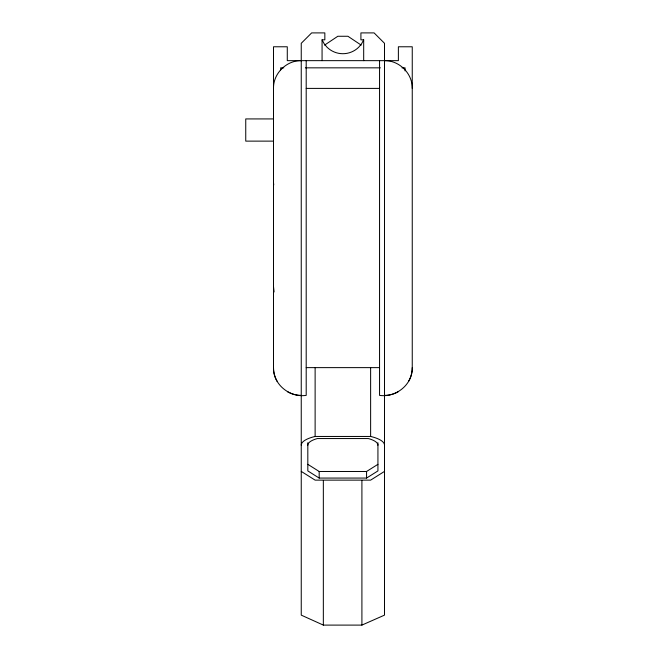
<?xml version="1.0" encoding="UTF-8"?>
<svg xmlns="http://www.w3.org/2000/svg" width="658" height="658" viewBox="0 0 658 658"><rect width="100%" height="100%" fill="white"/><g stroke="black" fill="none" stroke-linecap="round" stroke-linejoin="round"><path stroke-width="0.99" d="M273.498 88.402C273.185 73.564 286.419 60.339 301.249 60.651M306.2 60.651L306.2 395.376C289.808 397.835 273.045 384.56 273.498 367.625L273.498 46.776L287.283 46.776L287.283 60.651L398.378 60.651L398.378 46.776L412.253 46.776L412.253 367.625C412.706 384.56 395.943 397.835 379.551 395.376L379.551 60.651M307.821 445.236L307.903 444.512A28.113 8.85 0 0 1 317.378 438.549L368.365 438.549A28.113 8.85 0 0 1 377.848 444.512L377.931 445.236M363.685 39.834L361.604 43.724L358.799 47.129A22.545 22.545 0 0 1 326.952 47.129L324.147 43.724L322.066 39.834L324.838 39.834L324.838 32.9L311.653 32.9L301.249 43.305L301.249 615.131L323.341 625.1L361.908 625.1L384.502 615.131L384.502 43.305L374.098 32.9L360.913 32.9L360.913 39.834L363.685 39.834L363.685 60.651M324.55 45.114L337.834 36.264L347.918 36.264L361.201 45.114M307.821 464.326L319.179 471.482L366.564 471.482L377.931 464.326M307.821 442.76L307.821 470.914L319.179 478.07L366.564 478.07L377.931 470.914L377.931 442.76M384.502 471.399L370.627 480.134L315.124 480.134L301.249 471.399M283.771 67.84L280.686 67.84L280.686 69.88M305.353 67.84L380.398 67.84M401.98 67.84L405.065 67.84L405.065 70.9M306.2 88.402L379.551 88.402M273.498 118.925L245.747 118.925L245.747 141.125L273.498 141.125M306.2 367.625L379.551 367.625M301.249 445.195A34.685 10.923 0 0 1 315.124 436.46L370.627 436.46A34.685 10.923 0 0 1 384.502 445.195M384.502 60.651C399.332 60.339 412.566 73.564 412.253 88.402M274.09 291.971L273.498 286.567M273.498 182.76L273.736 184.931M370.627 367.699L370.627 436.46M366.564 471.482L366.564 478.07M361.908 480.48L361.908 625.1M323.341 480.48L323.341 625.1M322.066 39.834L322.066 60.651M319.179 471.482L319.179 478.07M315.124 367.699L315.124 436.46M277.215 381.508A29.281 28.409 0 0 1 273.506 367.625M301.249 395.384A27.118 26.312 0 0 1 287.373 391.658M398.37 391.658A27.118 26.312 0 0 1 384.502 395.384M412.245 367.625A29.281 28.409 0 0 1 408.536 381.508"/></g></svg>
